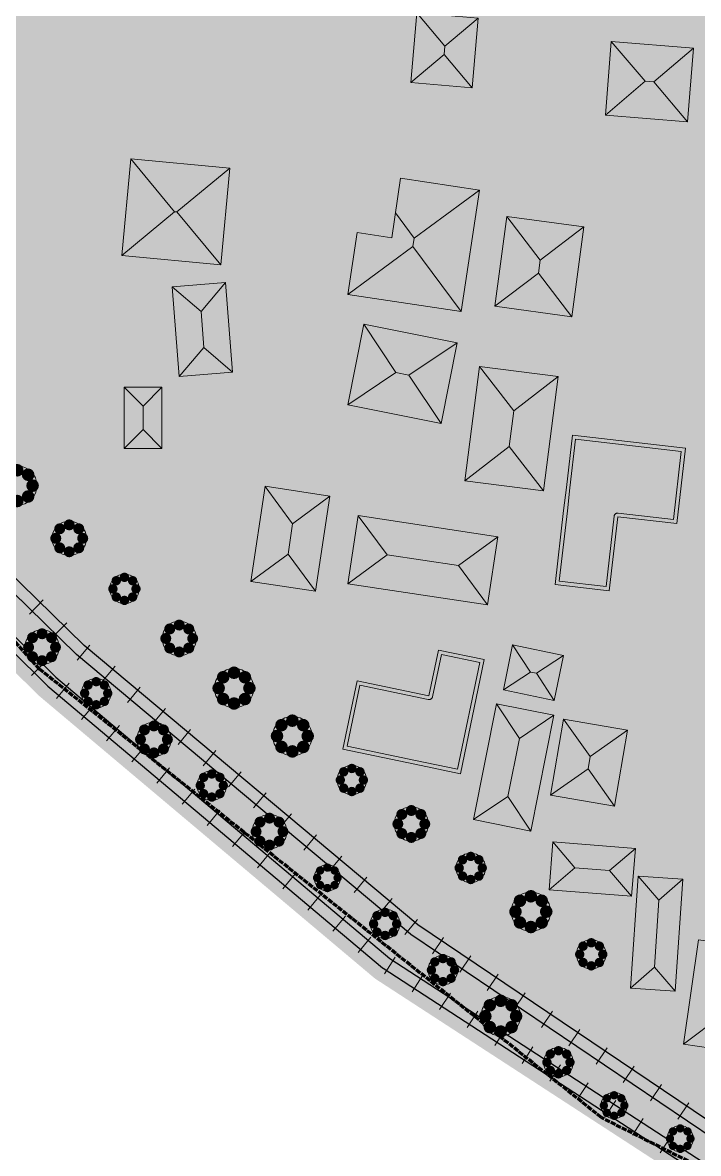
# Model space of a CAD drawing. Header units: metres. Extents: x 305909 to 307171, y 9156037 to 9156671.
# Drawn here: x 306185.7 to 306268, y 9156187.8 to 9156325.4 of the extents above; entities that cross this region are included whole.
import ezdxf

# ---------------------------------------------------------------- set-up
doc = ezdxf.new("R2010")
doc.units = ezdxf.units.M
doc.linetypes.add('DASHED2', pattern=[0.762, 0.635, -0.127])
for name, color, linetype, lineweight, true_color in [('B-BANGUNAN_PERMUKIMAN', 7, 'Continuous', 13, 0xf0cd8c), ('B-BAYANGAN', 7, 'Continuous', 0, 0x76786c), ('B-DELINEASI', 7, 'DASHED2', 70, 0xc800c8), ('K-REL_BALAS', 7, 'Continuous', 0, 0xb0a89c), ('K-REL_BANTALAN', 7, 'Continuous', 9, 0x5a5a5a), ('K-REL_KA', 7, 'Continuous', 25, 0x282828), ('V-POHON_PENEDUH', 7, 'Continuous', 13, 0x288232), ('Z-R', 7, 'Continuous', 0, 0xfaf4e6), ('Z-RTH', 7, 'Continuous', 0, 0xc7e4ba)]:
    doc.layers.add(name, color=color, linetype=linetype, lineweight=lineweight, true_color=true_color)

# ---------------------------------------------------------------- blocks, each defined once
blk = doc.blocks.new('POHON')
at = {"true_color": 0x347638}
h = blk.add_hatch(color=97, dxfattribs=at)
h.dxf.hatch_style = 1
edge = h.paths.add_edge_path()
edge.add_arc((0, 0), 1, 0, 360)
at = {"true_color": 0x3e843e}
h = blk.add_hatch(color=97, dxfattribs=at)
h.dxf.hatch_style = 1
edge = h.paths.add_edge_path()
edge.add_arc((-0.552, 0.552), 0.32, 0, 360)
at = {"true_color": 0x62a556}
h = blk.add_hatch(color=85, dxfattribs=at)
h.dxf.hatch_style = 1
edge = h.paths.add_edge_path()
edge.add_arc((-0.2, 0.22), 0.55, 0, 360)
at = {"true_color": 0x697060}
h = blk.add_hatch(color=251, dxfattribs=at)
h.dxf.hatch_style = 1
edge = h.paths.add_edge_path()
edge.add_arc((0.38, -0.38), 1, 0, 360)
at = {"true_color": 0x3e843e}
h = blk.add_hatch(color=97, dxfattribs=at)
h.dxf.hatch_style = 1
edge = h.paths.add_edge_path()
edge.add_arc((0, 0.78), 0.32, 0, 360)
h = blk.add_hatch(color=97, dxfattribs=at)
h.dxf.hatch_style = 1
edge = h.paths.add_edge_path()
edge.add_arc((0.552, 0.552), 0.32, 0, 360)
h = blk.add_hatch(color=97, dxfattribs=at)
h.dxf.hatch_style = 1
edge = h.paths.add_edge_path()
edge.add_arc((-0.78, 0), 0.32, 0, 360)
h = blk.add_hatch(color=97, dxfattribs=at)
h.dxf.hatch_style = 1
edge = h.paths.add_edge_path()
edge.add_arc((0.78, 0), 0.32, 0, 360)
h = blk.add_hatch(color=97, dxfattribs=at)
h.dxf.hatch_style = 1
edge = h.paths.add_edge_path()
edge.add_arc((-0.552, -0.552), 0.32, 0, 360)
h = blk.add_hatch(color=97, dxfattribs=at)
h.dxf.hatch_style = 1
edge = h.paths.add_edge_path()
edge.add_arc((0, -0.78), 0.32, 0, 360)
h = blk.add_hatch(color=97, dxfattribs=at)
h.dxf.hatch_style = 1
edge = h.paths.add_edge_path()
edge.add_arc((0.552, -0.552), 0.32, 0, 360)
at = {"color": 99, "lineweight": 9, "true_color": 0x235528}
blk.add_circle((0, 0), 1, dxfattribs=at)

msp = doc.modelspace()

# ---------------------------------------------------------------- hatches: boundary and pattern name
at = {"layer": 'B-BANGUNAN_PERMUKIMAN', "true_color": 0xed9467}
h = msp.add_hatch(color=21, dxfattribs=at)
h.dxf.hatch_style = 1
h.paths.add_polyline_path([(306237.14, 9156322.52), (306237.05, 9156321.49), (306233.01, 9156318.08), (306233.73, 9156326.57), (306237.14, 9156322.52)])
at = {"layer": 'B-BANGUNAN_PERMUKIMAN', "true_color": 0xe99165}
h = msp.add_hatch(color=33, dxfattribs=at)
h.dxf.hatch_style = 1
h.paths.add_polyline_path([(306237.14, 9156322.52), (306233.73, 9156326.57), (306233.73, 9156326.57), (306241.19, 9156325.94), (306237.14, 9156322.52)])
at = {"layer": 'B-BANGUNAN_PERMUKIMAN', "true_color": 0xba7350}
h = msp.add_hatch(color=23, dxfattribs=at)
h.dxf.hatch_style = 1
h.paths.add_polyline_path([(306240.47, 9156317.44), (306237.05, 9156321.49), (306237.14, 9156322.52), (306241.19, 9156325.94), (306240.47, 9156317.44)])
at = {"layer": 'B-BANGUNAN_PERMUKIMAN', "true_color": 0xed9467}
h = msp.add_hatch(color=21, dxfattribs=at)
h.dxf.hatch_style = 1
h.paths.add_polyline_path([(306257.38, 9156323.08), (306261.51, 9156318.25), (306256.67, 9156314.13), (306257.38, 9156323.08)])
at = {"layer": 'B-BANGUNAN_PERMUKIMAN', "true_color": 0xea9165}
h = msp.add_hatch(color=33, dxfattribs=at)
h.dxf.hatch_style = 1
h.paths.add_polyline_path([(306262.55, 9156318.16), (306261.51, 9156318.25), (306257.38, 9156323.08), (306267.38, 9156322.29), (306262.55, 9156318.16)])
at = {"layer": 'B-BANGUNAN_PERMUKIMAN', "true_color": 0xba7350}
h = msp.add_hatch(color=23, dxfattribs=at)
h.dxf.hatch_style = 1
h.paths.add_polyline_path([(306262.55, 9156318.16), (306267.38, 9156322.29), (306267.38, 9156322.29), (306266.67, 9156313.33), (306262.55, 9156318.16)])
at = {"layer": 'B-BANGUNAN_PERMUKIMAN', "true_color": 0xbe7652}
h = msp.add_hatch(color=23, dxfattribs=at)
h.dxf.hatch_style = 1
h.paths.add_polyline_path([(306233.01, 9156318.08), (306233.01, 9156318.08), (306237.05, 9156321.49), (306240.47, 9156317.44), (306233.01, 9156318.08)])
at = {"layer": 'B-BANGUNAN_PERMUKIMAN', "true_color": 0xbd7652}
h = msp.add_hatch(color=23, dxfattribs=at)
h.dxf.hatch_style = 1
h.paths.add_polyline_path([(306256.67, 9156314.13), (306261.51, 9156318.25), (306262.55, 9156318.16), (306266.67, 9156313.33), (306256.67, 9156314.13)])
at = {"layer": 'B-BANGUNAN_PERMUKIMAN', "true_color": 0xee9467}
h = msp.add_hatch(color=21, dxfattribs=at)
h.dxf.hatch_style = 1
h.paths.add_polyline_path([(306204.24, 9156302.37), (306197.81, 9156297.03), (306198.89, 9156308.8), (306204.24, 9156302.37)])
at = {"layer": 'B-BANGUNAN_PERMUKIMAN', "true_color": 0xe99165}
h = msp.add_hatch(color=33, dxfattribs=at)
h.dxf.hatch_style = 1
h.paths.add_polyline_path([(306210.96, 9156307.69), (306204.52, 9156302.34), (306204.24, 9156302.37), (306198.89, 9156308.8), (306198.89, 9156308.8), (306210.96, 9156307.69)])
at = {"layer": 'B-BANGUNAN_PERMUKIMAN', "true_color": 0xb97350}
h = msp.add_hatch(color=23, dxfattribs=at)
h.dxf.hatch_style = 1
h.paths.add_polyline_path([(306209.87, 9156295.91), (306209.87, 9156295.91), (306204.52, 9156302.34), (306210.96, 9156307.69), (306209.87, 9156295.91)])
at = {"layer": 'B-BANGUNAN_PERMUKIMAN', "true_color": 0xeb9266}
h = msp.add_hatch(color=33, dxfattribs=at)
h.dxf.hatch_style = 1
h.paths.add_polyline_path([(306233.4, 9156299.14), (306231.11, 9156302.23), (306231.74, 9156306.45), (306241.34, 9156305.01), (306233.4, 9156299.14)])
at = {"layer": 'B-BANGUNAN_PERMUKIMAN', "true_color": 0xbc7551}
h = msp.add_hatch(color=23, dxfattribs=at)
h.dxf.hatch_style = 1
h.paths.add_polyline_path([(306239.13, 9156290.22), (306233.25, 9156298.16), (306233.4, 9156299.14), (306241.34, 9156305.01), (306239.13, 9156290.22)])
at = {"layer": 'B-BANGUNAN_PERMUKIMAN', "true_color": 0xbe7652}
h = msp.add_hatch(color=23, dxfattribs=at)
h.dxf.hatch_style = 1
h.paths.add_polyline_path([(306204.24, 9156302.37), (306204.52, 9156302.34), (306209.87, 9156295.91), (306197.81, 9156297.03), (306204.24, 9156302.37)])
at = {"layer": 'B-BANGUNAN_PERMUKIMAN', "true_color": 0xf19668}
h = msp.add_hatch(color=21, dxfattribs=at)
h.dxf.hatch_style = 1
h.paths.add_polyline_path([(306233.4, 9156299.14), (306233.25, 9156298.16), (306225.32, 9156292.28), (306226.44, 9156299.83), (306230.66, 9156299.2), (306231.11, 9156302.23), (306233.4, 9156299.14)])
at = {"layer": 'B-BANGUNAN_PERMUKIMAN', "true_color": 0xee9467}
h = msp.add_hatch(color=21, dxfattribs=at)
h.dxf.hatch_style = 1
h.paths.add_polyline_path([(306244.68, 9156301.81), (306248.73, 9156296.49), (306248.52, 9156294.91), (306243.2, 9156290.86), (306243.2, 9156290.86), (306244.68, 9156301.81)])
at = {"layer": 'B-BANGUNAN_PERMUKIMAN', "true_color": 0xe89064}
h = msp.add_hatch(color=33, dxfattribs=at)
h.dxf.hatch_style = 1
h.paths.add_polyline_path([(306254.05, 9156300.54), (306254.05, 9156300.54), (306248.73, 9156296.49), (306244.68, 9156301.81), (306254.05, 9156300.54)])
at = {"layer": 'B-BANGUNAN_PERMUKIMAN', "true_color": 0xb97350}
h = msp.add_hatch(color=23, dxfattribs=at)
h.dxf.hatch_style = 1
h.paths.add_polyline_path([(306248.52, 9156294.91), (306248.73, 9156296.49), (306254.05, 9156300.54), (306252.57, 9156289.59), (306248.52, 9156294.91)])
at = {"layer": 'B-BANGUNAN_PERMUKIMAN', "true_color": 0xc57a55}
h = msp.add_hatch(color=23, dxfattribs=at)
h.dxf.hatch_style = 1
h.paths.add_polyline_path([(306233.25, 9156298.16), (306239.13, 9156290.22), (306225.32, 9156292.28), (306225.32, 9156292.28), (306233.25, 9156298.16)])
at = {"layer": 'B-BANGUNAN_PERMUKIMAN', "true_color": 0xbf7753}
h = msp.add_hatch(color=23, dxfattribs=at)
h.dxf.hatch_style = 1
h.paths.add_polyline_path([(306248.52, 9156294.91), (306252.57, 9156289.59), (306243.2, 9156290.86), (306248.52, 9156294.91)])
at = {"layer": 'B-BANGUNAN_PERMUKIMAN', "true_color": 0xed9467}
h = msp.add_hatch(color=21, dxfattribs=at)
h.dxf.hatch_style = 1
h.paths.add_polyline_path([(306207.45, 9156290.24), (306203.95, 9156293.24), (306203.95, 9156293.24), (306210.45, 9156293.74), (306207.45, 9156290.24)])
at = {"layer": 'B-BANGUNAN_PERMUKIMAN', "true_color": 0xbd7652}
h = msp.add_hatch(color=23, dxfattribs=at)
h.dxf.hatch_style = 1
h.paths.add_polyline_path([(306211.3, 9156282.84), (306207.79, 9156285.84), (306207.45, 9156290.24), (306210.45, 9156293.74), (306211.3, 9156282.84)])
at = {"layer": 'B-BANGUNAN_PERMUKIMAN', "true_color": 0xea9165}
h = msp.add_hatch(color=33, dxfattribs=at)
h.dxf.hatch_style = 1
h.paths.add_polyline_path([(306207.45, 9156290.24), (306207.79, 9156285.84), (306204.8, 9156282.34), (306204.8, 9156282.34), (306203.95, 9156293.24), (306207.45, 9156290.24)])
at = {"layer": 'B-BANGUNAN_PERMUKIMAN', "true_color": 0xf09568}
h = msp.add_hatch(color=21, dxfattribs=at)
h.dxf.hatch_style = 1
h.paths.add_polyline_path([(306231.18, 9156282.8), (306225.31, 9156278.87), (306227.25, 9156288.67), (306231.18, 9156282.8)])
at = {"layer": 'B-BANGUNAN_PERMUKIMAN', "true_color": 0xe68f64}
h = msp.add_hatch(color=33, dxfattribs=at)
h.dxf.hatch_style = 1
h.paths.add_polyline_path([(306232.76, 9156282.49), (306231.18, 9156282.8), (306227.25, 9156288.67), (306238.63, 9156286.42), (306232.76, 9156282.49)])
at = {"layer": 'B-BANGUNAN_PERMUKIMAN', "true_color": 0xb7724f}
h = msp.add_hatch(color=35, dxfattribs=at)
h.dxf.hatch_style = 1
h.paths.add_polyline_path([(306232.76, 9156282.49), (306238.63, 9156286.42), (306238.63, 9156286.42), (306236.69, 9156276.62), (306232.76, 9156282.49)])
at = {"layer": 'B-BANGUNAN_PERMUKIMAN', "true_color": 0xba7350}
h = msp.add_hatch(color=23, dxfattribs=at)
h.dxf.hatch_style = 1
h.paths.add_polyline_path([(306207.79, 9156285.84), (306211.3, 9156282.84), (306204.8, 9156282.34), (306207.79, 9156285.84)])
at = {"layer": 'B-BANGUNAN_PERMUKIMAN', "true_color": 0xc17853}
h = msp.add_hatch(color=23, dxfattribs=at)
h.dxf.hatch_style = 1
h.paths.add_polyline_path([(306225.31, 9156278.87), (306225.31, 9156278.87), (306231.18, 9156282.8), (306232.76, 9156282.49), (306236.69, 9156276.62), (306225.31, 9156278.87)])
at = {"layer": 'B-BANGUNAN_PERMUKIMAN', "true_color": 0xee9467}
h = msp.add_hatch(color=21, dxfattribs=at)
h.dxf.hatch_style = 1
h.paths.add_polyline_path([(306245.52, 9156278.13), (306244.97, 9156273.81), (306239.55, 9156269.62), (306239.55, 9156269.62), (306241.33, 9156283.54), (306245.52, 9156278.13)])
at = {"layer": 'B-BANGUNAN_PERMUKIMAN', "true_color": 0xe89065}
h = msp.add_hatch(color=33, dxfattribs=at)
h.dxf.hatch_style = 1
h.paths.add_polyline_path([(306245.52, 9156278.13), (306241.33, 9156283.54), (306250.93, 9156282.32), (306245.52, 9156278.13)])
at = {"layer": 'B-BANGUNAN_PERMUKIMAN', "true_color": 0xb97350}
h = msp.add_hatch(color=23, dxfattribs=at)
h.dxf.hatch_style = 1
h.paths.add_polyline_path([(306249.15, 9156268.39), (306244.97, 9156273.81), (306245.52, 9156278.13), (306250.93, 9156282.32), (306249.15, 9156268.39)])
at = {"layer": 'B-BANGUNAN_PERMUKIMAN', "true_color": 0xeb9266}
h = msp.add_hatch(color=33, dxfattribs=at)
h.dxf.hatch_style = 1
h.paths.add_polyline_path([(306198.1, 9156281.02), (306200.4, 9156278.72), (306200.4, 9156275.86), (306198.1, 9156273.56), (306198.1, 9156281.02)])
h = msp.add_hatch(color=33, dxfattribs=at)
h.dxf.hatch_style = 1
h.paths.add_polyline_path([(306202.7, 9156281.02), (306200.4, 9156278.72), (306198.1, 9156281.02), (306202.7, 9156281.02)])
at = {"layer": 'B-BANGUNAN_PERMUKIMAN', "true_color": 0xbc7551}
h = msp.add_hatch(color=23, dxfattribs=at)
h.dxf.hatch_style = 1
h.paths.add_polyline_path([(306202.7, 9156273.56), (306200.4, 9156275.86), (306200.4, 9156278.72), (306202.7, 9156281.02), (306202.7, 9156273.56)])
h = msp.add_hatch(color=23, dxfattribs=at)
h.dxf.hatch_style = 1
h.paths.add_polyline_path([(306200.4, 9156275.86), (306202.7, 9156273.56), (306198.1, 9156273.56), (306200.4, 9156275.86)])
at = {"layer": 'B-BANGUNAN_PERMUKIMAN', "true_color": 0xd4845c}
h = msp.add_hatch(color=23, dxfattribs=at)
h.dxf.hatch_style = 1
h.paths.add_polyline_path([(306266.41, 9156273.59), (306265.35, 9156264.43), (306258.19, 9156265.26), (306257.15, 9156256.26), (306250.56, 9156257.02), (306251.59, 9156266.02), (306251.92, 9156268.82), (306252.65, 9156275.17), (306266.41, 9156273.59)])
at = {"layer": 'B-BANGUNAN_PERMUKIMAN', "true_color": 0xbf7752}
h = msp.add_hatch(color=23, dxfattribs=at)
h.dxf.hatch_style = 1
h.paths.add_polyline_path([(306244.97, 9156273.81), (306249.15, 9156268.39), (306239.55, 9156269.62), (306244.97, 9156273.81)])
at = {"layer": 'B-BANGUNAN_PERMUKIMAN', "true_color": 0xef9467}
h = msp.add_hatch(color=21, dxfattribs=at)
h.dxf.hatch_style = 1
h.paths.add_polyline_path([(306218.59, 9156264.41), (306218.04, 9156260.72), (306213.5, 9156257.37), (306215.24, 9156268.95), (306218.59, 9156264.41)])
at = {"layer": 'B-BANGUNAN_PERMUKIMAN', "true_color": 0xe89064}
h = msp.add_hatch(color=33, dxfattribs=at)
h.dxf.hatch_style = 1
h.paths.add_polyline_path([(306223.13, 9156267.77), (306218.59, 9156264.41), (306215.24, 9156268.95), (306215.24, 9156268.96), (306223.13, 9156267.77)])
at = {"layer": 'B-BANGUNAN_PERMUKIMAN', "true_color": 0xb87350}
h = msp.add_hatch(color=35, dxfattribs=at)
h.dxf.hatch_style = 1
h.paths.add_polyline_path([(306221.39, 9156256.18), (306221.39, 9156256.18), (306218.04, 9156260.72), (306218.59, 9156264.41), (306223.13, 9156267.77), (306221.39, 9156256.18)])
at = {"layer": 'B-BANGUNAN_PERMUKIMAN', "true_color": 0xef9467}
h = msp.add_hatch(color=21, dxfattribs=at)
h.dxf.hatch_style = 1
h.paths.add_polyline_path([(306230.11, 9156260.62), (306225.34, 9156257.09), (306226.59, 9156265.38), (306230.11, 9156260.62)])
at = {"layer": 'B-BANGUNAN_PERMUKIMAN', "true_color": 0xe89064}
h = msp.add_hatch(color=33, dxfattribs=at)
h.dxf.hatch_style = 1
h.paths.add_polyline_path([(306238.81, 9156259.31), (306230.11, 9156260.62), (306226.59, 9156265.38), (306226.59, 9156265.39), (306243.58, 9156262.83), (306238.81, 9156259.31)])
at = {"layer": 'B-BANGUNAN_PERMUKIMAN', "true_color": 0xb87350}
h = msp.add_hatch(color=35, dxfattribs=at)
h.dxf.hatch_style = 1
h.paths.add_polyline_path([(306238.81, 9156259.31), (306243.58, 9156262.83), (306242.33, 9156254.54), (306238.81, 9156259.31)])
at = {"layer": 'B-BANGUNAN_PERMUKIMAN', "true_color": 0xbf7753}
h = msp.add_hatch(color=23, dxfattribs=at)
h.dxf.hatch_style = 1
h.paths.add_polyline_path([(306218.04, 9156260.72), (306221.39, 9156256.18), (306213.5, 9156257.37), (306218.04, 9156260.72)])
h = msp.add_hatch(color=23, dxfattribs=at)
h.dxf.hatch_style = 1
h.paths.add_polyline_path([(306225.34, 9156257.09), (306230.11, 9156260.62), (306238.81, 9156259.31), (306242.33, 9156254.54), (306225.34, 9156257.09)])
at = {"layer": 'B-BANGUNAN_PERMUKIMAN', "true_color": 0xf09568}
h = msp.add_hatch(color=21, dxfattribs=at)
h.dxf.hatch_style = 1
h.paths.add_polyline_path([(306245.38, 9156249.66), (306245.38, 9156249.66), (306247.56, 9156246.36), (306244.26, 9156244.18), (306245.38, 9156249.66)])
at = {"layer": 'B-BANGUNAN_PERMUKIMAN', "true_color": 0xe68f64}
h = msp.add_hatch(color=33, dxfattribs=at)
h.dxf.hatch_style = 1
h.paths.add_polyline_path([(306248.27, 9156246.21), (306247.56, 9156246.36), (306245.38, 9156249.66), (306251.57, 9156248.39), (306251.57, 9156248.39), (306248.27, 9156246.21)])
at = {"layer": 'B-BANGUNAN_PERMUKIMAN', "true_color": 0xd4845c}
h = msp.add_hatch(color=23, dxfattribs=at)
h.dxf.hatch_style = 1
h.paths.add_polyline_path([(306241.93, 9156247.87), (306239.02, 9156233.98), (306233.46, 9156235.15), (306224.71, 9156236.98), (306226.45, 9156245.29), (306235.2, 9156243.45), (306236.37, 9156249.04), (306241.93, 9156247.87)])
at = {"layer": 'B-BANGUNAN_PERMUKIMAN', "true_color": 0xb7724f}
h = msp.add_hatch(color=35, dxfattribs=at)
h.dxf.hatch_style = 1
h.paths.add_polyline_path([(306248.27, 9156246.21), (306251.57, 9156248.39), (306250.45, 9156242.91), (306248.27, 9156246.21)])
at = {"layer": 'B-BANGUNAN_PERMUKIMAN', "true_color": 0xc17853}
h = msp.add_hatch(color=23, dxfattribs=at)
h.dxf.hatch_style = 1
h.paths.add_polyline_path([(306244.26, 9156244.18), (306247.56, 9156246.36), (306248.27, 9156246.21), (306250.45, 9156242.91), (306244.26, 9156244.18)])
at = {"layer": 'B-BANGUNAN_PERMUKIMAN', "true_color": 0xf09568}
h = msp.add_hatch(color=21, dxfattribs=at)
h.dxf.hatch_style = 1
h.paths.add_polyline_path([(306246.21, 9156238.29), (306244.81, 9156231.2), (306240.61, 9156228.4), (306243.4, 9156242.48), (306246.21, 9156238.29)])
at = {"layer": 'B-BANGUNAN_PERMUKIMAN', "true_color": 0xe68f64}
h = msp.add_hatch(color=33, dxfattribs=at)
h.dxf.hatch_style = 1
h.paths.add_polyline_path([(306246.21, 9156238.29), (306243.4, 9156242.48), (306243.4, 9156242.48), (306250.4, 9156241.1), (306246.21, 9156238.29)])
at = {"layer": 'B-BANGUNAN_PERMUKIMAN', "true_color": 0xb7724f}
h = msp.add_hatch(color=35, dxfattribs=at)
h.dxf.hatch_style = 1
h.paths.add_polyline_path([(306247.61, 9156227.01), (306247.61, 9156227.01), (306244.81, 9156231.2), (306246.21, 9156238.29), (306250.4, 9156241.1), (306250.4, 9156241.1), (306250.33, 9156240.73), (306247.61, 9156227.01)])
at = {"layer": 'B-BANGUNAN_PERMUKIMAN', "true_color": 0xef9568}
h = msp.add_hatch(color=21, dxfattribs=at)
h.dxf.hatch_style = 1
h.paths.add_polyline_path([(306251.59, 9156240.63), (306254.82, 9156236.08), (306254.56, 9156234.59), (306250.01, 9156231.37), (306251.59, 9156240.63)])
at = {"layer": 'B-BANGUNAN_PERMUKIMAN', "true_color": 0xe79064}
h = msp.add_hatch(color=33, dxfattribs=at)
h.dxf.hatch_style = 1
h.paths.add_polyline_path([(306254.82, 9156236.08), (306251.59, 9156240.63), (306259.37, 9156239.3), (306254.82, 9156236.08)])
at = {"layer": 'B-BANGUNAN_PERMUKIMAN', "true_color": 0xb8724f}
h = msp.add_hatch(color=35, dxfattribs=at)
h.dxf.hatch_style = 1
h.paths.add_polyline_path([(306254.56, 9156234.59), (306254.82, 9156236.08), (306259.37, 9156239.3), (306259.37, 9156239.3), (306257.78, 9156230.04), (306254.56, 9156234.59)])
at = {"layer": 'B-BANGUNAN_PERMUKIMAN', "true_color": 0xc07753}
h = msp.add_hatch(color=23, dxfattribs=at)
h.dxf.hatch_style = 1
h.paths.add_polyline_path([(306254.56, 9156234.59), (306257.78, 9156230.04), (306250.01, 9156231.37), (306254.56, 9156234.59)])
at = {"layer": 'B-BANGUNAN_PERMUKIMAN', "true_color": 0xc17853}
h = msp.add_hatch(color=23, dxfattribs=at)
h.dxf.hatch_style = 1
h.paths.add_polyline_path([(306244.81, 9156231.2), (306247.61, 9156227.01), (306240.61, 9156228.4), (306244.81, 9156231.2)])
at = {"layer": 'B-BANGUNAN_PERMUKIMAN', "true_color": 0xed9467}
h = msp.add_hatch(color=21, dxfattribs=at)
h.dxf.hatch_style = 1
h.paths.add_polyline_path([(306250.27, 9156225.7), (306252.96, 9156222.55), (306249.81, 9156219.86), (306250.27, 9156225.7)])
at = {"layer": 'B-BANGUNAN_PERMUKIMAN', "true_color": 0xea9165}
h = msp.add_hatch(color=33, dxfattribs=at)
h.dxf.hatch_style = 1
h.paths.add_polyline_path([(306257.18, 9156222.22), (306252.96, 9156222.55), (306250.27, 9156225.7), (306260.32, 9156224.9), (306260.32, 9156224.9), (306257.18, 9156222.22)])
at = {"layer": 'B-BANGUNAN_PERMUKIMAN', "true_color": 0xba7350}
h = msp.add_hatch(color=23, dxfattribs=at)
h.dxf.hatch_style = 1
h.paths.add_polyline_path([(306257.18, 9156222.22), (306260.32, 9156224.9), (306259.86, 9156219.07), (306257.18, 9156222.22)])
at = {"layer": 'B-BANGUNAN_PERMUKIMAN', "true_color": 0xbd7652}
h = msp.add_hatch(color=23, dxfattribs=at)
h.dxf.hatch_style = 1
h.paths.add_polyline_path([(306249.81, 9156219.86), (306252.96, 9156222.55), (306257.18, 9156222.22), (306259.86, 9156219.07), (306249.81, 9156219.86)])
at = {"layer": 'B-BANGUNAN_PERMUKIMAN', "true_color": 0xed9367}
h = msp.add_hatch(color=21, dxfattribs=at)
h.dxf.hatch_style = 1
h.paths.add_polyline_path([(306263.18, 9156218.61), (306262.63, 9156210.43), (306259.72, 9156207.89), (306259.72, 9156207.89), (306260.65, 9156221.52), (306263.18, 9156218.61)])
at = {"layer": 'B-BANGUNAN_PERMUKIMAN', "true_color": 0xea9165}
h = msp.add_hatch(color=33, dxfattribs=at)
h.dxf.hatch_style = 1
h.paths.add_polyline_path([(306263.18, 9156218.61), (306260.65, 9156221.52), (306260.65, 9156221.52), (306266.09, 9156221.15), (306263.18, 9156218.61)])
at = {"layer": 'B-BANGUNAN_PERMUKIMAN', "true_color": 0xba7450}
h = msp.add_hatch(color=23, dxfattribs=at)
h.dxf.hatch_style = 1
h.paths.add_polyline_path([(306265.17, 9156207.52), (306262.63, 9156210.43), (306263.18, 9156218.61), (306266.09, 9156221.15), (306265.17, 9156207.52)])
at = {"layer": 'B-BANGUNAN_PERMUKIMAN', "true_color": 0xef9467}
h = msp.add_hatch(color=21, dxfattribs=at)
h.dxf.hatch_style = 1
h.paths.add_polyline_path([(306271.58, 9156209.01), (306270.94, 9156204.66), (306266.16, 9156201.09), (306268.01, 9156213.79), (306271.58, 9156209.01)])
at = {"layer": 'B-BANGUNAN_PERMUKIMAN', "true_color": 0xbd7652}
h = msp.add_hatch(color=23, dxfattribs=at)
h.dxf.hatch_style = 1
h.paths.add_polyline_path([(306262.63, 9156210.43), (306265.17, 9156207.52), (306259.72, 9156207.89), (306262.63, 9156210.43)])
at = {"layer": 'B-BANGUNAN_PERMUKIMAN', "true_color": 0xbf7753}
h = msp.add_hatch(color=23, dxfattribs=at)
h.dxf.hatch_style = 1
h.paths.add_polyline_path([(306266.16, 9156201.09), (306266.16, 9156201.09), (306270.94, 9156204.66), (306274.51, 9156199.87), (306266.16, 9156201.09)])
at = {"layer": 'B-BAYANGAN', "true_color": 0x76786c}
h = msp.add_hatch(color=8, dxfattribs=at)
h.dxf.hatch_style = 1
h.paths.add_polyline_path([(306241.94, 9156325.19), (306241.22, 9156316.69), (306233.76, 9156317.33), (306234.48, 9156325.82), (306241.94, 9156325.19)])
h = msp.add_hatch(color=8, dxfattribs=at)
h.dxf.hatch_style = 1
h.paths.add_polyline_path([(306268.13, 9156321.54), (306267.42, 9156312.58), (306257.42, 9156313.38), (306258.13, 9156322.33), (306268.13, 9156321.54)])
h = msp.add_hatch(color=8, dxfattribs=at)
h.dxf.hatch_style = 1
h.paths.add_polyline_path([(306211.71, 9156306.94), (306210.62, 9156295.16), (306198.56, 9156296.28), (306199.64, 9156308.05), (306211.71, 9156306.94)])
h = msp.add_hatch(color=8, dxfattribs=at)
h.dxf.hatch_style = 1
h.paths.add_polyline_path([(306242.09, 9156304.26), (306239.88, 9156289.47), (306226.07, 9156291.53), (306227.19, 9156299.08), (306231.41, 9156298.45), (306232.49, 9156305.7), (306242.09, 9156304.26)])
h = msp.add_hatch(color=8, dxfattribs=at)
h.dxf.hatch_style = 1
h.paths.add_polyline_path([(306254.8, 9156299.79), (306253.32, 9156288.84), (306243.95, 9156290.11), (306245.43, 9156301.06), (306254.8, 9156299.79)])
h = msp.add_hatch(color=8, dxfattribs=at)
h.dxf.hatch_style = 1
h.paths.add_polyline_path([(306212.05, 9156282.09), (306205.55, 9156281.59), (306204.7, 9156292.49), (306211.2, 9156292.99), (306212.05, 9156282.09)])
h = msp.add_hatch(color=8, dxfattribs=at)
h.dxf.hatch_style = 1
h.paths.add_polyline_path([(306239.38, 9156285.67), (306237.44, 9156275.87), (306226.06, 9156278.12), (306228, 9156287.92), (306239.38, 9156285.67)])
h = msp.add_hatch(color=8, dxfattribs=at)
h.dxf.hatch_style = 1
h.paths.add_polyline_path([(306251.68, 9156281.57), (306249.9, 9156267.64), (306240.3, 9156268.87), (306242.08, 9156282.79), (306251.68, 9156281.57)])
h = msp.add_hatch(color=8, dxfattribs=at)
h.dxf.hatch_style = 1
h.paths.add_polyline_path([(306203.45, 9156272.81), (306198.85, 9156272.81), (306198.85, 9156280.27), (306203.45, 9156280.27), (306203.45, 9156272.81)])
h = msp.add_hatch(color=8, dxfattribs=at)
h.dxf.hatch_style = 1
h.paths.add_polyline_path([(306267.16, 9156272.84), (306266.1, 9156263.68), (306258.94, 9156264.51), (306257.9, 9156255.51), (306251.31, 9156256.27), (306252.34, 9156265.27), (306252.67, 9156268.07), (306253.4, 9156274.42), (306267.16, 9156272.84)])
h = msp.add_hatch(color=8, dxfattribs=at)
h.dxf.hatch_style = 1
h.paths.add_polyline_path([(306223.89, 9156267.02), (306222.14, 9156255.43), (306214.25, 9156256.62), (306215.99, 9156268.21), (306223.89, 9156267.02)])
h = msp.add_hatch(color=8, dxfattribs=at)
h.dxf.hatch_style = 1
h.paths.add_polyline_path([(306244.33, 9156262.08), (306243.08, 9156253.79), (306226.09, 9156256.34), (306227.34, 9156264.64), (306244.33, 9156262.08)])
h = msp.add_hatch(color=8, dxfattribs=at)
h.dxf.hatch_style = 1
h.paths.add_polyline_path([(306242.68, 9156247.12), (306239.77, 9156233.23), (306234.21, 9156234.4), (306225.46, 9156236.23), (306227.2, 9156244.54), (306235.95, 9156242.7), (306237.12, 9156248.29), (306242.68, 9156247.12)])
h = msp.add_hatch(color=8, dxfattribs=at)
h.dxf.hatch_style = 1
h.paths.add_polyline_path([(306252.32, 9156247.64), (306251.2, 9156242.16), (306245.01, 9156243.43), (306246.13, 9156248.91), (306252.32, 9156247.64)])
h = msp.add_hatch(color=8, dxfattribs=at)
h.dxf.hatch_style = 1
h.paths.add_polyline_path([(306251.15, 9156240.35), (306248.36, 9156226.26), (306241.36, 9156227.65), (306244.15, 9156241.73), (306251.15, 9156240.35)])
h = msp.add_hatch(color=8, dxfattribs=at)
h.dxf.hatch_style = 1
h.paths.add_polyline_path([(306260.12, 9156238.55), (306258.53, 9156229.29), (306250.76, 9156230.62), (306252.34, 9156239.88), (306260.12, 9156238.55)])
h = msp.add_hatch(color=8, dxfattribs=at)
h.dxf.hatch_style = 1
h.paths.add_polyline_path([(306261.07, 9156224.15), (306260.61, 9156218.32), (306250.56, 9156219.11), (306251.02, 9156224.95), (306261.07, 9156224.15)])
h = msp.add_hatch(color=8, dxfattribs=at)
h.dxf.hatch_style = 1
h.paths.add_polyline_path([(306266.84, 9156220.4), (306265.92, 9156206.77), (306260.47, 9156207.14), (306261.4, 9156220.77), (306266.84, 9156220.4)])
h = msp.add_hatch(color=8, dxfattribs=at)
h.dxf.hatch_style = 1
h.paths.add_polyline_path([(306277.11, 9156211.82), (306275.26, 9156199.12), (306266.91, 9156200.34), (306268.76, 9156213.04), (306277.11, 9156211.82)])
at = {"layer": 'K-REL_BALAS', "true_color": 0xbeb8ae}
h = msp.add_hatch(color=9, dxfattribs=at)
h.dxf.hatch_style = 1
h.paths.add_polyline_path([(306321.87, 9156152.15), (306320.15, 9156152.77), (306320.08, 9156152.8), (306320.01, 9156152.83), (306319.88, 9156152.89), (306319.82, 9156152.92), (306319.75, 9156152.96), (306267.83, 9156183.58), (306267.8, 9156183.6), (306267.78, 9156183.62), (306267.75, 9156183.64), (306228.76, 9156208.97), (306228.68, 9156209.03), (306228.6, 9156209.08), (306228.53, 9156209.14), (306187.79, 9156243.42), (306187.74, 9156243.46), (306187.7, 9156243.5), (306187.65, 9156243.54), (306184.8, 9156246.36), (306184.8, 9156252.89), (306190.85, 9156246.91), (306231.4, 9156212.78), (306263.55, 9156191.9), (306232.11, 9156213.09), (306232.04, 9156213.14), (306231.98, 9156213.18), (306231.91, 9156213.23), (306191.26, 9156247.28), (306191.22, 9156247.32), (306191.18, 9156247.35), (306191.13, 9156247.4), (306184.8, 9156253.58), (306184.8, 9156260.06), (306194.31, 9156250.78), (306234.8, 9156216.87), (306271.67, 9156192.02), (306321.87, 9156163.62), (306321.87, 9156158.57), (306320.44, 9156159.12), (306320.33, 9156159.17), (306320.24, 9156159.21), (306320.14, 9156159.27), (306272.43, 9156186.26), (306321.87, 9156157.1), (306321.87, 9156152.15)])
at = {"layer": 'Z-R', "true_color": 0xf4f2ec}
h = msp.add_hatch(color=7, dxfattribs=at)
h.dxf.hatch_style = 1
h.paths.add_polyline_path([(306259.62, 9156211.15), (306246.01, 9156220.78), (306216.24, 9156242.78), (306193.37, 9156263.49), (306160.59, 9156296.71), (306133.41, 9156338.56), (306127.35, 9156361.25), (306094.2, 9156358.84), (306090.5, 9156366.67), (306061.4, 9156428.37), (306035.15, 9156500.2), (306017.71, 9156550.31), (306008.21, 9156577.56), (306141.31, 9156568.88), (306165.7, 9156567.29), (306200.22, 9156564.07), (306259.62, 9156558.54), (306259.62, 9156554.65), (306215.66, 9156559.53), (306215.66, 9156559.53), (306186.12, 9156560.81), (306186.12, 9156560.81), (306160.52, 9156563.13), (306160.52, 9156563.13), (306119.18, 9156567.79), (306119.18, 9156567.79), (306039.05, 9156573.45), (306039.05, 9156573.45), (306033.08, 9156573.81), (306033.08, 9156573.81), (306033.08, 9156573.81), (306051.45, 9156523.22), (306051.45, 9156523.21), (306060.21, 9156485.25), (306060.21, 9156485.25), (306060.21, 9156485.25), (306057.48, 9156485.6), (306070.6, 9156438.47), (306116.98, 9156440.27), (306147.96, 9156437.91), (306199.86, 9156410.57), (306230.35, 9156409.78), (306259.62, 9156409.34), (306259.62, 9156211.15)])
h = msp.add_hatch(color=7, dxfattribs=at)
h.dxf.hatch_style = 1
h.paths.add_polyline_path([(306624.29, 9156242.6), (306556.39, 9156238.05), (306554, 9156281.95), (306509.63, 9156279.09), (306499.6, 9156305.81), (306466.68, 9156301.99), (306472.88, 9156235.67), (306497.91, 9156229.06), (306526.8, 9156228.99), (306531.58, 9156219.92), (306532.49, 9156127.58), (306486.31, 9156132.33), (306393.99, 9156155.2), (306332.73, 9156171.59), (306288.72, 9156190.58), (306259.62, 9156211.15), (306259.62, 9156409.34), (306281.95, 9156409), (306338.24, 9156402.75), (306341.9, 9156461.43), (306341.9, 9156461.43), (306341.9, 9156461.43), (306369.78, 9156457.84), (306369.78, 9156457.84), (306369.78, 9156457.84), (306369.78, 9156457.84), (306369.78, 9156457.84), (306369.78, 9156457.84), (306369.78, 9156457.84), (306369.78, 9156457.84), (306369.78, 9156457.84), (306369.78, 9156457.84), (306369.78, 9156457.84), (306369.78, 9156457.83), (306369.79, 9156457.83), (306369.79, 9156457.83), (306369.79, 9156457.83), (306369.79, 9156457.83), (306369.79, 9156457.83), (306360, 9156400.45), (306360, 9156400.45), (306360, 9156400.45), (306360, 9156380), (306360, 9156380), (306360, 9156380), (306440, 9156380), (306440, 9156380), (306440, 9156380), (306440, 9156532.83), (306440, 9156532.84), (306440, 9156532.84), (306424.61, 9156536.08), (306424.61, 9156536.08), (306385.74, 9156542.79), (306385.74, 9156542.79), (306305, 9156549.61), (306305, 9156549.61), (306259.62, 9156554.65), (306259.62, 9156558.54), (306291.75, 9156555.55), (306369.46, 9156545.53), (306504.83, 9156523.08), (306572.18, 9156510.31), (306677.17, 9156490.28), (306764.13, 9156475.06), (306735.94, 9156145.42), (306694.11, 9156139.2), (306694.29, 9156206.56), (306623.21, 9156213.87), (306624.29, 9156242.6)])
at = {"layer": 'Z-RTH', "true_color": 0xb2d496}
h = msp.add_hatch(color=253, dxfattribs=at)
h.dxf.hatch_style = 1
h.paths.add_polyline_path([(306647.05, 9156132), (306682.57, 9156137.44), (306694.11, 9156139.2), (306735.94, 9156145.42), (306764.13, 9156475.06), (306781.81, 9156471.97), (306781.81, 9156471.97), (306780.83, 9156466.64), (306754.67, 9156148.38), (306785.07, 9156153.87), (306794.32, 9156155.54), (306832.65, 9156160.25), (306841.66, 9156139.39), (306613.97, 9156113.41), (306609.99, 9156113.26), (306520.72, 9156109.95), (306451.76, 9156117.78), (306423.33, 9156121.01), (306406.95, 9156126.93), (306333.54, 9156153.47), (306256.18, 9156192.15), (306187.8, 9156246.71), (306141.52, 9156298.52), (306095.93, 9156355.16), (306094.2, 9156358.84), (306127.35, 9156361.25), (306133.41, 9156338.56), (306160.59, 9156296.71), (306193.37, 9156263.49), (306216.24, 9156242.78), (306246.01, 9156220.78), (306288.72, 9156190.58), (306332.73, 9156171.59), (306393.99, 9156155.2), (306486.31, 9156132.33), (306532.49, 9156127.58), (306534.3, 9156127.4), (306596.42, 9156127.4), (306647.05, 9156132)])
at = {"layer": 'Z-RTH', "true_color": 0x84b06a}
h = msp.add_hatch(dxfattribs=at)
h.set_pattern_fill('GRASS', color=83, scale=0.4)
h.paths.add_polyline_path([(306647.05, 9156132), (306682.57, 9156137.44), (306694.11, 9156139.2), (306735.94, 9156145.42), (306764.13, 9156475.06), (306781.81, 9156471.97), (306781.81, 9156471.97), (306780.83, 9156466.64), (306754.67, 9156148.38), (306785.07, 9156153.87), (306794.32, 9156155.54), (306832.65, 9156160.25), (306841.66, 9156139.39), (306613.97, 9156113.41), (306609.99, 9156113.26), (306520.72, 9156109.95), (306451.76, 9156117.78), (306423.33, 9156121.01), (306406.95, 9156126.93), (306333.54, 9156153.47), (306256.18, 9156192.15), (306187.8, 9156246.71), (306141.52, 9156298.52), (306095.93, 9156355.16), (306094.2, 9156358.84), (306127.35, 9156361.25), (306133.41, 9156338.56), (306160.59, 9156296.71), (306193.37, 9156263.49), (306216.24, 9156242.78), (306246.01, 9156220.78), (306288.72, 9156190.58), (306332.73, 9156171.59), (306393.99, 9156155.2), (306486.31, 9156132.33), (306532.49, 9156127.58), (306534.3, 9156127.4), (306596.42, 9156127.4), (306647.05, 9156132)])

# ---------------------------------------------------------------- linework, layer by layer
at = {"layer": 'B-BANGUNAN_PERMUKIMAN', "color": 27, "lineweight": 9, "true_color": 0x744832}
for p, q in [((306233.73, 9156326.57), (306237.14, 9156322.52)), ((306241.19, 9156325.94), (306237.14, 9156322.52)), ((306237.14, 9156322.52), (306237.05, 9156321.49)), ((306257.38, 9156323.08), (306261.51, 9156318.25)), ((306267.38, 9156322.29), (306262.55, 9156318.16)), ((306233.01, 9156318.08), (306237.05, 9156321.49)), ((306240.47, 9156317.44), (306237.05, 9156321.49)), ((306256.67, 9156314.13), (306261.51, 9156318.25)), ((306262.55, 9156318.16), (306261.51, 9156318.25)), ((306266.67, 9156313.33), (306262.55, 9156318.16)), ((306198.89, 9156308.8), (306204.24, 9156302.37)), ((306210.96, 9156307.69), (306204.52, 9156302.34)), ((306241.34, 9156305.01), (306233.4, 9156299.14)), ((306197.81, 9156297.03), (306204.24, 9156302.37)), ((306204.24, 9156302.37), (306204.52, 9156302.34)), ((306209.87, 9156295.91), (306204.52, 9156302.34)), ((306231.11, 9156302.23), (306233.4, 9156299.14)), ((306244.68, 9156301.81), (306248.73, 9156296.49)), ((306254.05, 9156300.54), (306248.73, 9156296.49)), ((306233.4, 9156299.14), (306233.25, 9156298.16)), ((306225.32, 9156292.28), (306233.25, 9156298.16)), ((306239.13, 9156290.22), (306233.25, 9156298.16)), ((306248.52, 9156294.91), (306248.73, 9156296.49)), ((306243.2, 9156290.86), (306248.52, 9156294.91)), ((306252.57, 9156289.59), (306248.52, 9156294.91)), ((306210.45, 9156293.74), (306207.45, 9156290.24)), ((306203.95, 9156293.24), (306207.45, 9156290.24)), ((306207.45, 9156290.24), (306207.79, 9156285.84)), ((306227.25, 9156288.67), (306231.18, 9156282.8)), ((306238.63, 9156286.42), (306232.76, 9156282.49)), ((306204.8, 9156282.34), (306207.79, 9156285.84)), ((306211.3, 9156282.84), (306207.79, 9156285.84)), ((306225.31, 9156278.87), (306231.18, 9156282.8)), ((306232.76, 9156282.49), (306231.18, 9156282.8)), ((306236.69, 9156276.62), (306232.76, 9156282.49)), ((306241.33, 9156283.54), (306245.52, 9156278.13)), ((306250.93, 9156282.32), (306245.52, 9156278.13)), ((306198.1, 9156281.02), (306200.4, 9156278.72)), ((306202.7, 9156281.02), (306200.4, 9156278.72)), ((306200.4, 9156275.86), (306200.4, 9156278.72)), ((306245.52, 9156278.13), (306244.97, 9156273.81)), ((306198.1, 9156273.56), (306200.4, 9156275.86)), ((306202.7, 9156273.56), (306200.4, 9156275.86)), ((306239.55, 9156269.62), (306244.97, 9156273.81)), ((306249.15, 9156268.39), (306244.97, 9156273.81)), ((306215.24, 9156268.95), (306218.59, 9156264.41)), ((306223.13, 9156267.77), (306218.59, 9156264.41)), ((306218.04, 9156260.72), (306218.59, 9156264.41)), ((306226.59, 9156265.38), (306230.11, 9156260.62)), ((306243.58, 9156262.83), (306238.81, 9156259.31)), ((306213.5, 9156257.37), (306218.04, 9156260.72)), ((306221.39, 9156256.18), (306218.04, 9156260.72)), ((306225.34, 9156257.09), (306230.11, 9156260.62)), ((306238.81, 9156259.31), (306230.11, 9156260.62)), ((306242.33, 9156254.54), (306238.81, 9156259.31)), ((306245.38, 9156249.66), (306247.56, 9156246.36)), ((306251.57, 9156248.39), (306248.27, 9156246.21)), ((306244.26, 9156244.18), (306247.56, 9156246.36)), ((306248.27, 9156246.21), (306247.56, 9156246.36)), ((306250.45, 9156242.91), (306248.27, 9156246.21)), ((306243.4, 9156242.48), (306246.21, 9156238.29)), ((306250.4, 9156241.1), (306246.21, 9156238.29)), ((306251.59, 9156240.63), (306254.82, 9156236.08)), ((306246.21, 9156238.29), (306244.81, 9156231.2)), ((306259.37, 9156239.3), (306254.82, 9156236.08)), ((306254.56, 9156234.59), (306254.82, 9156236.08)), ((306250.01, 9156231.37), (306254.56, 9156234.59)), ((306257.78, 9156230.04), (306254.56, 9156234.59)), ((306240.61, 9156228.4), (306244.81, 9156231.2)), ((306247.61, 9156227.01), (306244.81, 9156231.2)), ((306250.27, 9156225.7), (306252.96, 9156222.55)), ((306260.32, 9156224.9), (306257.18, 9156222.22)), ((306249.81, 9156219.86), (306252.96, 9156222.55)), ((306257.18, 9156222.22), (306252.96, 9156222.55)), ((306259.86, 9156219.07), (306257.18, 9156222.22)), ((306260.65, 9156221.52), (306263.18, 9156218.61)), ((306266.09, 9156221.15), (306263.18, 9156218.61)), ((306263.18, 9156218.61), (306262.63, 9156210.43)), ((306259.72, 9156207.89), (306262.63, 9156210.43)), ((306265.17, 9156207.52), (306262.63, 9156210.43)), ((306266.16, 9156201.09), (306270.94, 9156204.66))]:
    msp.add_line(p, q, dxfattribs=at)
at = {"layer": 'B-BANGUNAN_PERMUKIMAN', "color": 27, "lineweight": 13, "true_color": 0x744832}
for points in [[(306241.19, 9156325.94), (306240.47, 9156317.44), (306233.01, 9156318.08), (306233.73, 9156326.57), (306241.19, 9156325.94)], [(306267.38, 9156322.29), (306266.67, 9156313.33), (306256.67, 9156314.13), (306257.38, 9156323.08), (306267.38, 9156322.29)], [(306210.96, 9156307.69), (306209.87, 9156295.91), (306197.81, 9156297.03), (306198.89, 9156308.8), (306210.96, 9156307.69)], [(306241.34, 9156305.01), (306239.13, 9156290.22), (306225.32, 9156292.28), (306226.44, 9156299.83), (306230.66, 9156299.2), (306231.74, 9156306.45), (306241.34, 9156305.01)], [(306254.05, 9156300.54), (306252.57, 9156289.59), (306243.2, 9156290.86), (306244.68, 9156301.81), (306254.05, 9156300.54)], [(306211.3, 9156282.84), (306204.8, 9156282.34), (306203.95, 9156293.24), (306210.45, 9156293.74), (306211.3, 9156282.84)], [(306238.63, 9156286.42), (306236.69, 9156276.62), (306225.31, 9156278.87), (306227.25, 9156288.67), (306238.63, 9156286.42)], [(306250.93, 9156282.32), (306249.15, 9156268.39), (306239.55, 9156269.62), (306241.33, 9156283.54), (306250.93, 9156282.32)], [(306202.7, 9156273.56), (306198.1, 9156273.56), (306198.1, 9156281.02), (306202.7, 9156281.02), (306202.7, 9156273.56)], [(306266.41, 9156273.59), (306265.35, 9156264.43), (306258.19, 9156265.26), (306257.15, 9156256.26), (306250.56, 9156257.02), (306251.59, 9156266.02), (306251.92, 9156268.82), (306252.65, 9156275.17), (306266.41, 9156273.59)], [(306223.14, 9156267.77), (306221.39, 9156256.18), (306213.5, 9156257.37), (306215.24, 9156268.96), (306223.14, 9156267.77)], [(306243.58, 9156262.83), (306242.33, 9156254.54), (306225.34, 9156257.09), (306226.59, 9156265.39), (306243.58, 9156262.83)], [(306251.57, 9156248.39), (306250.45, 9156242.91), (306244.26, 9156244.18), (306245.38, 9156249.66), (306251.57, 9156248.39)], [(306241.93, 9156247.87), (306239.02, 9156233.98), (306233.46, 9156235.15), (306224.71, 9156236.98), (306226.45, 9156245.29), (306235.2, 9156243.45), (306236.37, 9156249.04), (306241.93, 9156247.87)], [(306250.4, 9156241.1), (306247.61, 9156227.01), (306240.61, 9156228.4), (306243.4, 9156242.48), (306250.4, 9156241.1)], [(306259.37, 9156239.3), (306257.78, 9156230.04), (306250.01, 9156231.37), (306251.59, 9156240.63), (306259.37, 9156239.3)], [(306260.32, 9156224.9), (306259.86, 9156219.07), (306249.81, 9156219.86), (306250.27, 9156225.7), (306260.32, 9156224.9)], [(306266.09, 9156221.15), (306265.17, 9156207.52), (306259.72, 9156207.89), (306260.65, 9156221.52), (306266.09, 9156221.15)], [(306276.36, 9156212.57), (306274.51, 9156199.87), (306266.16, 9156201.09), (306268.01, 9156213.79), (306276.36, 9156212.57)]]:
    msp.add_lwpolyline(points, close=True, dxfattribs=at)
at = {"layer": 'B-BANGUNAN_PERMUKIMAN', "color": 21, "lineweight": 9, "true_color": 0xfa9b6c}
for points in [[(306265.91, 9156273.19), (306264.96, 9156264.93), (306258.24, 9156265.71), (306258.2, 9156265.71), (306258.15, 9156265.71), (306258.11, 9156265.7), (306258.06, 9156265.69), (306258.02, 9156265.68), (306257.98, 9156265.66), (306257.94, 9156265.64), (306257.91, 9156265.61), (306257.87, 9156265.58), (306257.84, 9156265.55), (306257.82, 9156265.52), (306257.79, 9156265.48), (306257.77, 9156265.44), (306257.76, 9156265.4), (306257.75, 9156265.36), (306257.74, 9156265.31), (306256.75, 9156256.76), (306251.05, 9156257.41), (306252.04, 9156265.97), (306252.36, 9156268.77), (306253.05, 9156274.68), (306265.91, 9156273.19)], [(306241.4, 9156247.53), (306238.67, 9156234.52), (306233.56, 9156235.59), (306225.24, 9156237.33), (306226.8, 9156244.76), (306235.11, 9156243.01), (306235.16, 9156243.01), (306235.2, 9156243), (306235.24, 9156243.01), (306235.29, 9156243.01), (306235.33, 9156243.02), (306235.37, 9156243.04), (306235.41, 9156243.06), (306235.45, 9156243.08), (306235.49, 9156243.1), (306235.52, 9156243.13), (306235.55, 9156243.17), (306235.58, 9156243.2), (306235.6, 9156243.24), (306235.62, 9156243.28), (306235.63, 9156243.32), (306235.64, 9156243.36), (306236.72, 9156248.5), (306241.4, 9156247.53)]]:
    msp.add_lwpolyline(points, close=True, dxfattribs=at)
at = {"layer": 'B-DELINEASI'}
msp.add_lwpolyline([(306843.97, 9156139.65), (306613.97, 9156113.41), (306520.72, 9156109.95), (306423.33, 9156121.01), (306333.54, 9156153.47), (306256.18, 9156192.15), (306187.8, 9156246.71), (306141.52, 9156298.52), (306095.93, 9156355.16), (306061.4, 9156428.37), (306035.15, 9156500.2), (306008.21, 9156577.56), (306008.21, 9156577.56), (306165.7, 9156567.29), (306291.75, 9156555.55), (306369.46, 9156545.53), (306504.83, 9156523.08), (306572.18, 9156510.31), (306677.17, 9156490.28)], dxfattribs=at)
at = {"layer": 'K-REL_BANTALAN'}
for points in [[(306188.24, 9156255.14), (306186.56, 9156253.42)], [(306191.1, 9156252.35), (306189.43, 9156250.63)], [(306193.92, 9156249.64), (306192.38, 9156247.8)], [(306186.83, 9156245.93), (306188.52, 9156247.64)], [(306196.99, 9156247.07), (306195.45, 9156245.23)], [(306189.84, 9156243.15), (306191.39, 9156244.99)], [(306200.06, 9156244.51), (306198.51, 9156242.67)], [(306192.9, 9156240.58), (306194.45, 9156242.42)], [(306203.12, 9156241.94), (306201.58, 9156240.1)], [(306195.96, 9156238), (306197.51, 9156239.84)], [(306206.19, 9156239.37), (306204.65, 9156237.53)], [(306199.02, 9156235.43), (306200.57, 9156237.27)], [(306209.26, 9156236.8), (306207.71, 9156234.96)], [(306202.08, 9156232.85), (306203.63, 9156234.69)], [(306212.32, 9156234.23), (306210.78, 9156232.39)], [(306205.14, 9156230.28), (306206.69, 9156232.11)], [(306215.39, 9156231.66), (306213.85, 9156229.82)], [(306208.2, 9156227.7), (306209.75, 9156229.54)], [(306218.45, 9156229.1), (306216.91, 9156227.26)], [(306211.27, 9156225.13), (306212.81, 9156226.96)], [(306221.52, 9156226.53), (306219.98, 9156224.69)], [(306214.33, 9156222.55), (306215.87, 9156224.39)], [(306224.59, 9156223.96), (306223.05, 9156222.12)], [(306217.39, 9156219.98), (306218.93, 9156221.81)], [(306227.65, 9156221.39), (306226.11, 9156219.55)], [(306220.45, 9156217.4), (306221.99, 9156219.24)], [(306230.72, 9156218.82), (306229.18, 9156216.98)], [(306223.51, 9156214.83), (306225.05, 9156216.66)], [(306233.79, 9156216.25), (306232.25, 9156214.41)], [(306226.57, 9156212.25), (306228.11, 9156214.09)], [(306236.97, 9156214.05), (306235.63, 9156212.06)], [(306229.79, 9156209.64), (306231.09, 9156211.65)], [(306240.29, 9156211.82), (306238.95, 9156209.83)], [(306233.14, 9156207.46), (306234.45, 9156209.47)], [(306243.61, 9156209.58), (306242.27, 9156207.59)], [(306236.49, 9156205.28), (306237.8, 9156207.29)], [(306246.92, 9156207.34), (306245.58, 9156205.35)], [(306239.85, 9156203.1), (306241.16, 9156205.11)], [(306250.24, 9156205.11), (306248.9, 9156203.12)], [(306243.2, 9156200.92), (306244.51, 9156202.93)], [(306253.56, 9156202.87), (306252.22, 9156200.88)], [(306246.56, 9156198.74), (306247.86, 9156200.75)], [(306256.88, 9156200.64), (306255.53, 9156198.65)], [(306249.91, 9156196.56), (306251.22, 9156198.57)], [(306260.19, 9156198.4), (306258.85, 9156196.41)], [(306253.26, 9156194.38), (306254.57, 9156196.39)], [(306263.51, 9156196.17), (306262.17, 9156194.18)], [(306256.62, 9156192.2), (306257.93, 9156194.21)], [(306266.83, 9156193.93), (306265.49, 9156191.94)], [(306259.97, 9156190.02), (306261.28, 9156192.04)], [(306263.33, 9156187.84), (306264.63, 9156189.86)]]:
    msp.add_lwpolyline(points, dxfattribs=at)
at = {"layer": 'K-REL_KA'}
for points in [[(306780.66, 9156140.36), (306614.03, 9156116.83), (306566.93, 9156113.38), (306520.08, 9156113.81), (306476.94, 9156116.65), (306436.38, 9156123.32), (306409.76, 9156129.69), (306382.78, 9156138.12), (306321.59, 9156161.94), (306270.83, 9156190.66), (306233.84, 9156215.59), (306193.24, 9156249.59), (306166.21, 9156275.99), (306142.03, 9156303.41), (306105.36, 9156353.85), (306090.56, 9156379.78), (306075.64, 9156410.93), (306041.7, 9156495.17), (306017.19, 9156566.43)], [(306012.06, 9156564.83), (306036.91, 9156493.31), (306070.51, 9156409.88), (306086.27, 9156377.87), (306102.42, 9156350.41), (306137.36, 9156301.19), (306162.79, 9156272.43), (306189.77, 9156245.72), (306230.45, 9156211.5), (306269.39, 9156186.19), (306321.24, 9156155.61), (306383.08, 9156133.33), (306407.52, 9156125.67), (306434.52, 9156118.81), (306481.45, 9156111.68), (306524.35, 9156109.51), (306569.43, 9156109.7), (306621.64, 9156114.51), (306775.93, 9156136.53)], [(306780.86, 9156138.94), (306614.21, 9156115.4), (306614.16, 9156115.39), (306567, 9156111.94), (306566.94, 9156111.94), (306520.04, 9156112.37), (306520, 9156112.37), (306476.81, 9156115.21), (306476.74, 9156115.22), (306436.12, 9156121.9), (306436.07, 9156121.91), (306409.4, 9156128.29), (306409.36, 9156128.31), (306382.33, 9156136.76), (306382.28, 9156136.77), (306321.02, 9156160.61), (306320.93, 9156160.66), (306270.09, 9156189.42), (306270.05, 9156189.45), (306233, 9156214.41), (306232.94, 9156214.46), (306192.29, 9156248.5), (306192.25, 9156248.54), (306165.19, 9156274.97)], [(306161.76, 9156271.42), (306188.78, 9156244.68), (306188.82, 9156244.64), (306229.56, 9156210.37), (306229.63, 9156210.31), (306268.62, 9156184.98), (306268.64, 9156184.96), (306320.57, 9156154.34), (306320.63, 9156154.31), (306320.69, 9156154.28), (306382.61, 9156131.97), (306382.64, 9156131.96), (306407.11, 9156124.29)]]:
    msp.add_lwpolyline(points, dxfattribs=at)

# ---------------------------------------------------------------- block references
at = {"layer": 'V-POHON_PENEDUH'}
for p, xscale, yscale in [((306185.08, 9156269.04), 2.4, 2.4), ((306191.41, 9156262.63), 2.1, 2.1), ((306198.13, 9156256.48), 1.8, 1.8), ((306204.8, 9156250.44), 2.1, 2.1), ((306188.1, 9156249.38), 2.1, 2.1), ((306211.47, 9156244.4), 2.4, 2.4), ((306194.69, 9156243.78), 1.8, 1.8), ((306218.57, 9156238.57), 2.4, 2.4), ((306201.72, 9156238.16), 2.1, 2.1), ((306208.76, 9156232.55), 1.8, 1.8), ((306225.81, 9156233.22), 1.8, 1.8), ((306233.05, 9156227.87), 2.1, 2.1), ((306215.79, 9156226.94), 2.1, 2.1), ((306240.28, 9156222.52), 1.8, 1.8), ((306222.83, 9156221.32), 1.6, 1.6), ((306247.6, 9156217.2), 2.4, 2.4), ((306229.86, 9156215.71), 1.8, 1.8), ((306254.95, 9156212.01), 1.8, 1.8), ((306236.9, 9156210.09), 1.8, 1.8), ((306243.93, 9156204.48), 2.4, 2.4), ((306250.96, 9156198.87), 1.8, 1.8), ((306257.73, 9156193.61), 1.6, 1.6), ((306265.78, 9156189.58), 1.6, 1.6)]:
    msp.add_blockref('POHON', p, dxfattribs=dict(at, xscale=xscale, yscale=yscale))

doc.saveas('drawing.dxf')
